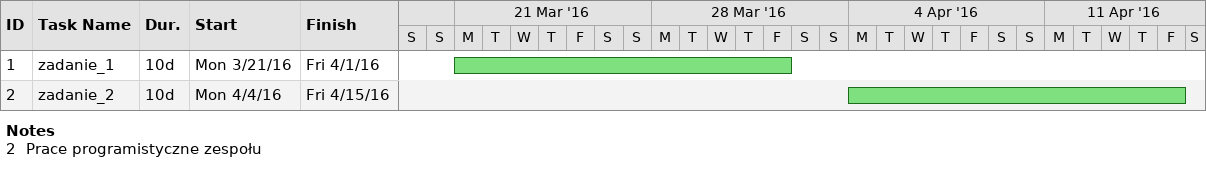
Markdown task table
| ID | Task | Duration | Start | Finish |
|---|---|---|---|---|
| 1 | zadanie_1 | 10d | 2016-03-21 | 2016-04-01 |
| 2 | zadanie_2 | 10d | 2016-04-04 | 2016-04-15 |

Notes
- 2: Prace programistyczne zespołu
